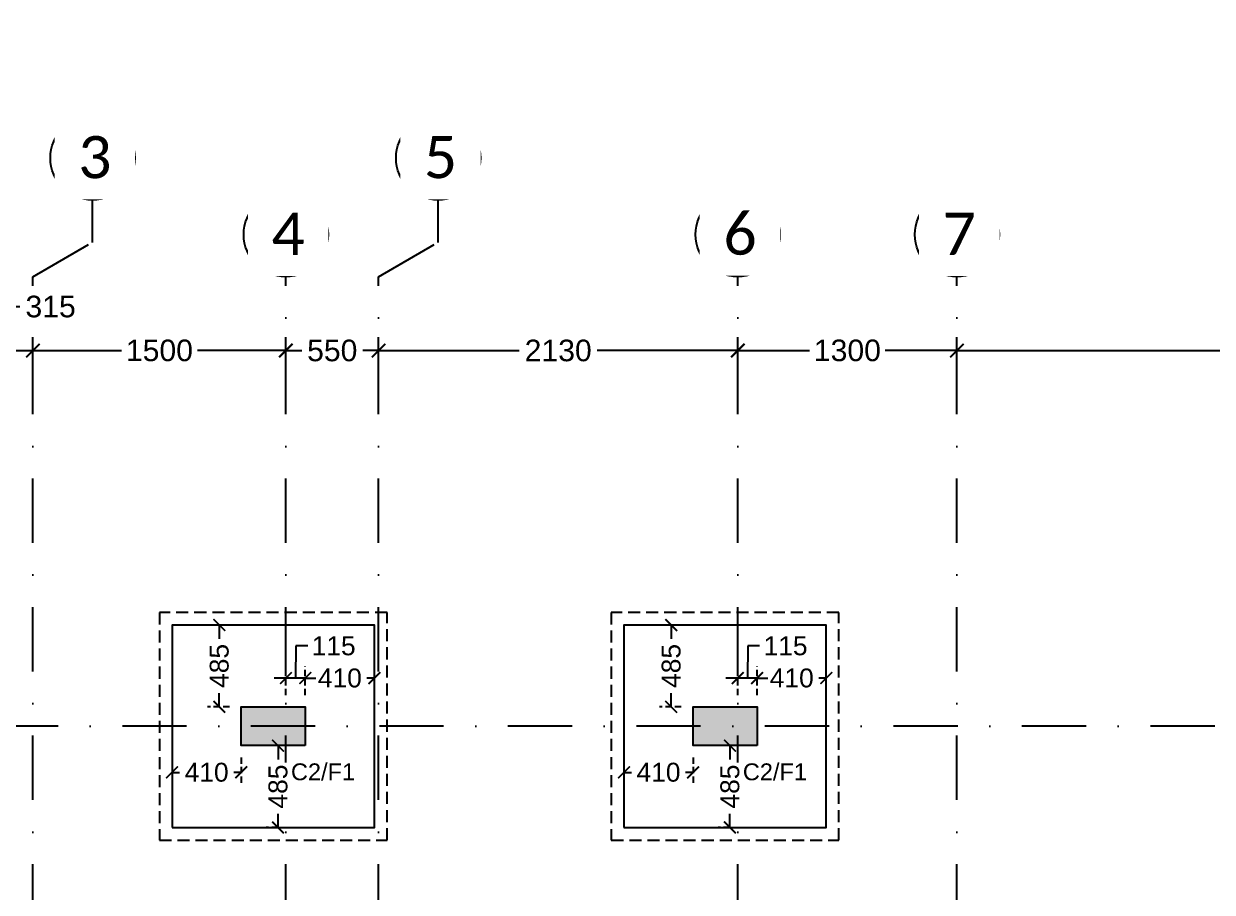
# Model space of a CAD drawing. Header units: millimetres. Extents: x -176651 to 954389, y -469666 to 486614.
# Drawn here: x 824833 to 831881, y 180916 to 186064 of the extents above; entities that cross this region are included whole.
import ezdxf
from ezdxf.xclip import XClip

# ---------------------------------------------------------------- set-up
doc = ezdxf.new("R2010")
doc.units = ezdxf.units.MM
doc.header["$LTSCALE"] = 150
doc.header["$XCLIPFRAME"] = 2
for name, pattern in [('1625E_Grid$0$DASHDOTX2', [50.8, 25.4, -12.7, 0, -12.7]), ('3BHK-W(SB)$0$HIDDEN', [0.375, 0.25, -0.125]), ('HIDDEN2', [4.7625, 3.175, -1.5875])]:
    doc.linetypes.add(name, pattern=pattern)
for name, color, linetype in [('1625E_Columns$0$ad-Column', 3, 'Continuous'), ('1625E_Columns$0$ad-Column Hatch', 125, 'Continuous'), ('1625E_Grid$0$ad-Grid', 8, '1625E_Grid$0$DASHDOTX2'), ('1625E_Grid$0$ad-Text main', 7, 'Continuous'), ('ad-Footing line', 2, 'Continuous'), ('ad-Foundation text', 4, 'Continuous'), ('ad-Internal Dimensions', 6, 'Continuous'), ('ad-PCC line', 8, 'HIDDEN2'), ("Plot's Boundary$0$ad-Road", 8, 'Continuous'), ("Plot's Boundary$0$ad-Road Hatch", 8, 'Continuous')]:
    doc.layers.add(name, color=color, linetype=linetype)
doc.layers.add('1625E_Grid$0$ad-Dimension', color=7, linetype='Continuous', lineweight=0, true_color=0x0000f9)
doc.styles.add('1625E_Grid$0$Standard', font='arial.ttf')
doc.styles.get("Standard").update_dxf_attribs({"font": 'arial.ttf'})
doc.dimstyles.new('1625E_Grid$0$A-75-DIM-INT (Framing)', dxfattribs={"dimscale": 100, "dimtxt": 1.6, "dimasz": 1, "dimexe": 1, "dimexo": 1, "dimgap": 0.5, "dimtad": 0, "dimdec": 0, "dimdsep": 46, "dimtxsty": '1625E_Grid$0$Standard', "dimblk": '1625E_Grid$0$_ArchTick', "dimcen": 0.025, "dimclrd": 5, "dimclre": 5, "dimclrt": 256, "dimazin": 2, "dimtfac": 1, "dimtdec": 0, "dimtmove": 1, "dimatfit": 0, "dimldrblk": '1625E_Grid$0$_ArchTick', "dimfxl": 1, "dimfxlon": 1, "dimtfill": 1, "dimtolj": 1, "dimtzin": 0, "dimarcsym": 0})
doc.dimstyles.new('A-75-DIM-INT (Framing)', dxfattribs={"dimscale": 100, "dimtxt": 1.6, "dimasz": 1, "dimexe": 1, "dimexo": 1, "dimgap": 0.5, "dimtad": 0, "dimdec": 0, "dimdsep": 46, "dimtxsty": 'Standard', "dimblk": 'ARCHTICK', "dimcen": 0.025, "dimclrd": 5, "dimclre": 5, "dimclrt": 256, "dimazin": 2, "dimtfac": 1, "dimtdec": 0, "dimtmove": 1, "dimatfit": 0, "dimldrblk": 'ARCHTICK', "dimfxl": 1, "dimfxlon": 1, "dimtfill": 1, "dimtolj": 1, "dimtzin": 0, "dimarcsym": 0})

# ---------------------------------------------------------------- blocks, each defined once
blk = doc.blocks.new('1625E_Grid$0$_ArchTick')
at = {"color": 0, "linetype": 'ByBlock', "const_width": 0.15}
blk.add_lwpolyline([(-0.5, -0.5), (0.5, 0.5)], dxfattribs=at)
blk = doc.blocks.new('*D248')
at = {"layer": '1625E_Grid$0$ad-Dimension', "lineweight": -2, "transparency": 16777216}
for p, q in [((2787.5, 15732), (2788, 15992.4)), ((2788, 15992.4), (2868, 15992.4)), ((2630, 15369.9), (2630, 15812)), ((2945, 15431.9), (2945, 15812)), ((2630, 15732), (2945, 15732))]:
    blk.add_line(p, q, dxfattribs=at)
at = {"layer": 'Defpoints', "color": 0, "transparency": 16777216}
for p in [(2945, 15732), (2945, 15351.9), (2630, 15289.9)]:
    blk.add_point(p, dxfattribs=at)
at = {"layer": '1625E_Grid$0$ad-Dimension', "lineweight": -2, "transparency": 16777216, "xscale": 80, "yscale": 80, "zscale": 80, "rotation": 180}
blk.add_blockref('1625E_Grid$0$_ArchTick', (2630, 15732), dxfattribs=at)
at = {"layer": '1625E_Grid$0$ad-Dimension', "lineweight": -2, "transparency": 16777216, "xscale": 80, "yscale": 80, "zscale": 80}
blk.add_blockref('1625E_Grid$0$_ArchTick', (2945, 15732), dxfattribs=at)
at = {"layer": '1625E_Grid$0$ad-Dimension', "transparency": 16777216, "insert": (3049.8, 15992.4), "char_height": 128, "attachment_point": 5, "style": '1625E_Grid$0$Standard', "bg_fill": 3, "box_fill_scale": 1.1, "bg_fill_color": 256, "bg_fill_true_color": 13158600, "bg_fill_transparency": 0}
blk.add_mtext('\\A1;315', dxfattribs=at)
blk = doc.blocks.new('*D251')
at = {"layer": '1625E_Grid$0$ad-Dimension', "lineweight": -2, "transparency": 16777216}
for p, q in [((2945, 15432.3), (2945, 15812.4)), ((4445, 15432.3), (4445, 15812.4)), ((2945, 15732.4), (3470.1, 15732.4)), ((4445, 15732.4), (3919.9, 15732.4))]:
    blk.add_line(p, q, dxfattribs=at)
at = {"layer": 'Defpoints', "color": 0, "transparency": 16777216}
for p in [(4445, 15732.4), (2945, 15352.3), (4445, 15352.3)]:
    blk.add_point(p, dxfattribs=at)
at = {"layer": '1625E_Grid$0$ad-Dimension', "lineweight": -2, "transparency": 16777216, "xscale": 80, "yscale": 80, "zscale": 80, "rotation": 180}
blk.add_blockref('1625E_Grid$0$_ArchTick', (2945, 15732.4), dxfattribs=at)
at = {"layer": '1625E_Grid$0$ad-Dimension', "lineweight": -2, "transparency": 16777216, "xscale": 80, "yscale": 80, "zscale": 80}
blk.add_blockref('1625E_Grid$0$_ArchTick', (4445, 15732.4), dxfattribs=at)
at = {"layer": '1625E_Grid$0$ad-Dimension', "transparency": 16777216, "insert": (3695, 15732.4), "char_height": 128, "attachment_point": 5, "style": '1625E_Grid$0$Standard', "bg_fill": 3, "box_fill_scale": 1.1, "bg_fill_color": 256, "bg_fill_true_color": 13158600, "bg_fill_transparency": 0}
blk.add_mtext('\\A1;1500', dxfattribs=at)
blk = doc.blocks.new('*D249')
at = {"layer": '1625E_Grid$0$ad-Dimension', "lineweight": -2, "transparency": 16777216}
for p, q in [((4445, 15369.9), (4445, 15812)), ((4995, 15431.9), (4995, 15812)), ((4445, 15732), (4538.8, 15732)), ((4995, 15732), (4901.2, 15732))]:
    blk.add_line(p, q, dxfattribs=at)
at = {"layer": 'Defpoints', "color": 0, "transparency": 16777216}
for p in [(4995, 15732), (4995, 15351.9), (4445, 15289.9)]:
    blk.add_point(p, dxfattribs=at)
at = {"layer": '1625E_Grid$0$ad-Dimension', "lineweight": -2, "transparency": 16777216, "xscale": 80, "yscale": 80, "zscale": 80, "rotation": 180}
blk.add_blockref('1625E_Grid$0$_ArchTick', (4445, 15732), dxfattribs=at)
at = {"layer": '1625E_Grid$0$ad-Dimension', "lineweight": -2, "transparency": 16777216, "xscale": 80, "yscale": 80, "zscale": 80}
blk.add_blockref('1625E_Grid$0$_ArchTick', (4995, 15732), dxfattribs=at)
at = {"layer": '1625E_Grid$0$ad-Dimension', "transparency": 16777216, "insert": (4720, 15732), "char_height": 128, "attachment_point": 5, "style": '1625E_Grid$0$Standard', "bg_fill": 3, "box_fill_scale": 1.1, "bg_fill_color": 256, "bg_fill_true_color": 13158600, "bg_fill_transparency": 0}
blk.add_mtext('\\A1;550', dxfattribs=at)
blk = doc.blocks.new('*D250')
at = {"layer": '1625E_Grid$0$ad-Dimension', "lineweight": -2, "transparency": 16777216}
for p, q in [((4995, 15369.9), (4995, 15812)), ((7125, 15431.9), (7125, 15812)), ((4995, 15732), (5828, 15732)), ((7125, 15732), (6292, 15732))]:
    blk.add_line(p, q, dxfattribs=at)
at = {"layer": 'Defpoints', "color": 0, "transparency": 16777216}
for p in [(7125, 15732), (7125, 15351.9), (4995, 15289.9)]:
    blk.add_point(p, dxfattribs=at)
at = {"layer": '1625E_Grid$0$ad-Dimension', "lineweight": -2, "transparency": 16777216, "xscale": 80, "yscale": 80, "zscale": 80, "rotation": 180}
blk.add_blockref('1625E_Grid$0$_ArchTick', (4995, 15732), dxfattribs=at)
at = {"layer": '1625E_Grid$0$ad-Dimension', "lineweight": -2, "transparency": 16777216, "xscale": 80, "yscale": 80, "zscale": 80}
blk.add_blockref('1625E_Grid$0$_ArchTick', (7125, 15732), dxfattribs=at)
at = {"layer": '1625E_Grid$0$ad-Dimension', "transparency": 16777216, "insert": (6060, 15732), "char_height": 128, "attachment_point": 5, "style": '1625E_Grid$0$Standard', "bg_fill": 3, "box_fill_scale": 1.1, "bg_fill_color": 256, "bg_fill_true_color": 13158600, "bg_fill_transparency": 0}
blk.add_mtext('\\A1;2130', dxfattribs=at)
blk = doc.blocks.new('*D252')
at = {"layer": '1625E_Grid$0$ad-Dimension', "lineweight": -2, "transparency": 16777216}
for p, q in [((7125, 15432.3), (7125, 15812.4)), ((8425, 15432.3), (8425, 15812.4)), ((7125, 15732.4), (7550.1, 15732.4)), ((8425, 15732.4), (7999.9, 15732.4))]:
    blk.add_line(p, q, dxfattribs=at)
at = {"layer": 'Defpoints', "color": 0, "transparency": 16777216}
for p in [(8425, 15732.4), (7125, 15352.3), (8425, 15352.3)]:
    blk.add_point(p, dxfattribs=at)
at = {"layer": '1625E_Grid$0$ad-Dimension', "lineweight": -2, "transparency": 16777216, "xscale": 80, "yscale": 80, "zscale": 80, "rotation": 180}
blk.add_blockref('1625E_Grid$0$_ArchTick', (7125, 15732.4), dxfattribs=at)
at = {"layer": '1625E_Grid$0$ad-Dimension', "lineweight": -2, "transparency": 16777216, "xscale": 80, "yscale": 80, "zscale": 80}
blk.add_blockref('1625E_Grid$0$_ArchTick', (8425, 15732.4), dxfattribs=at)
at = {"layer": '1625E_Grid$0$ad-Dimension', "transparency": 16777216, "insert": (7775, 15732.4), "char_height": 128, "attachment_point": 5, "style": '1625E_Grid$0$Standard', "bg_fill": 3, "box_fill_scale": 1.1, "bg_fill_color": 256, "bg_fill_true_color": 13158600, "bg_fill_transparency": 0}
blk.add_mtext('\\A1;1300', dxfattribs=at)
blk = doc.blocks.new('*D253')
at = {"layer": '1625E_Grid$0$ad-Dimension', "lineweight": -2, "transparency": 16777216}
for p, q in [((8425, 15432.3), (8425, 15812.4)), ((12005, 15432.3), (12005, 15812.4)), ((8425, 15732.4), (9984.1, 15732.4)), ((12005, 15732.4), (10445.9, 15732.4))]:
    blk.add_line(p, q, dxfattribs=at)
at = {"layer": 'Defpoints', "color": 0, "transparency": 16777216}
for p in [(12005, 15732.4), (8425, 15352.3), (12005, 15352.3)]:
    blk.add_point(p, dxfattribs=at)
at = {"layer": '1625E_Grid$0$ad-Dimension', "lineweight": -2, "transparency": 16777216, "xscale": 80, "yscale": 80, "zscale": 80, "rotation": 180}
blk.add_blockref('1625E_Grid$0$_ArchTick', (8425, 15732.4), dxfattribs=at)
at = {"layer": '1625E_Grid$0$ad-Dimension', "lineweight": -2, "transparency": 16777216, "xscale": 80, "yscale": 80, "zscale": 80}
blk.add_blockref('1625E_Grid$0$_ArchTick', (12005, 15732.4), dxfattribs=at)
at = {"layer": '1625E_Grid$0$ad-Dimension', "transparency": 16777216, "insert": (10215, 15732.4), "char_height": 128, "attachment_point": 5, "style": '1625E_Grid$0$Standard', "bg_fill": 3, "box_fill_scale": 1.1, "bg_fill_color": 256, "bg_fill_true_color": 13158600, "bg_fill_transparency": 0}
blk.add_mtext('\\A1;3580', dxfattribs=at)
blk = doc.blocks.new('1625E_Columns$0$zw$6AA0')
at = {"layer": '1625E_Columns$0$ad-Column Hatch', "transparency": 33554687}
h = blk.add_hatch(color=256, dxfattribs=at)
h.dxf.hatch_style = 1
h.paths.add_polyline_path([(0, -230), (380, -230), (380, 0), (0, 0)])
at = {"layer": '1625E_Columns$0$ad-Column'}
blk.add_lwpolyline([(0, -230), (380, -230), (380, 0), (0, 0)], close=True, dxfattribs=at)
blk = doc.blocks.new('1625E_Columns')
at = {"layer": '1625E_Columns$0$ad-Column', "xscale": -1, "rotation": 359.9999999999997}
for p in [(4560, 13620), (7240, 13620)]:
    blk.add_blockref('1625E_Columns$0$zw$6AA0', p, dxfattribs=at)
blk = doc.blocks.new('zw$D00E')
at = {"layer": 'ad-Footing line'}
for points in [[(-8350, -715), (-7150, -715), (-7150, 485), (-8350, 485)], [(-5670, -715), (-4470, -715), (-4470, 485), (-5670, 485)]]:
    blk.add_lwpolyline(points, close=True, dxfattribs=at)
at = {"layer": 'ad-PCC line', "ltscale": 0.15}
for points in [[(-8425, -790), (-7075, -790), (-7075, 560), (-8425, 560)], [(-5745, -790), (-4395, -790), (-4395, 560), (-5745, 560)]]:
    blk.add_lwpolyline(points, close=True, dxfattribs=at)
blk = doc.blocks.new('zw$3F63')
at = {"layer": 'ad-Foundation text', "char_height": 100, "width": 349.312, "attachment_point": 5}
for insert in [(-7454.8, -385.8), (-4774.8, -385.8)]:
    blk.add_mtext('\\pxt5;C2/F1', dxfattribs=dict(at, insert=insert))
blk = doc.blocks.new('_ArchTick')
at = {"color": 0, "linetype": 'ByBlock', "const_width": 0.15}
blk.add_lwpolyline([(-0.5, -0.5), (0.5, 0.5)], dxfattribs=at)
blk = doc.blocks.new('*D49')
at = {"layer": 'ad-Internal Dimensions', "lineweight": -2, "transparency": 16777216}
for p, q in [((-7615.6, 361.1), (-7617.5, 170.7)), ((-7545.6, 361.1), (-7615.6, 361.1)), ((-7675, 170.7), (-7745, 170.7)), ((-7560, 170.7), (-7675, 170.7)), ((-7560, 170.7), (-7490, 170.7))]:
    blk.add_line(p, q, dxfattribs=at)
at = {"layer": 'ad-Internal Dimensions', "linetype": '3BHK-W(SB)$0$HIDDEN', "lineweight": -2, "transparency": 16777216}
for p, q in [((-7675, 70), (-7675, 240.7)), ((-7560, 70), (-7560, 240.7))]:
    blk.add_line(p, q, dxfattribs=at)
at = {"layer": 'Defpoints', "color": 0, "transparency": 16777216}
for p in [(-7675, 170.7), (-7675, 0), (-7560, 0)]:
    blk.add_point(p, dxfattribs=at)
at = {"layer": 'ad-Internal Dimensions', "lineweight": -2, "transparency": 16777216, "xscale": 70, "yscale": 70, "zscale": 70}
blk.add_blockref('_ArchTick', (-7675, 170.7), dxfattribs=at)
at = {"layer": 'ad-Internal Dimensions', "lineweight": -2, "transparency": 16777216, "xscale": 70, "yscale": 70, "zscale": 70, "rotation": 180}
blk.add_blockref('_ArchTick', (-7560, 170.7), dxfattribs=at)
at = {"layer": 'ad-Internal Dimensions', "transparency": 16777216, "insert": (-7391.7, 361.1), "char_height": 112, "attachment_point": 5, "bg_fill": 3, "box_fill_scale": 1.1, "bg_fill_color": 257, "bg_fill_transparency": 0}
blk.add_mtext('\\A1;115', dxfattribs=at)
blk = doc.blocks.new('*D50')
at = {"layer": 'ad-Internal Dimensions', "linetype": '3BHK-W(SB)$0$HIDDEN', "lineweight": -2, "transparency": 16777216}
for p, q in [((-7721.5, -230), (-7791.5, -230)), ((-7721.5, -715), (-7791.5, -715))]:
    blk.add_line(p, q, dxfattribs=at)
at = {"layer": 'ad-Internal Dimensions', "lineweight": -2, "transparency": 16777216}
for p, q in [((-7721.5, -230), (-7721.5, -311.1)), ((-7721.5, -715), (-7721.5, -633.9))]:
    blk.add_line(p, q, dxfattribs=at)
at = {"layer": 'Defpoints', "color": 0, "transparency": 16777216}
for p in [(-7660.5, -230), (-7721.5, -715), (-7660.5, -715)]:
    blk.add_point(p, dxfattribs=at)
at = {"layer": 'ad-Internal Dimensions', "lineweight": -2, "transparency": 16777216, "xscale": 70, "yscale": 70, "zscale": 70}
for p, rotation in [((-7721.5, -230), 90), ((-7721.5, -715), 270)]:
    blk.add_blockref('_ArchTick', p, dxfattribs=dict(at, rotation=rotation))
at = {"layer": 'ad-Internal Dimensions', "transparency": 16777216, "insert": (-7721.5, -472.5), "char_height": 112, "attachment_point": 5, "rotation": 90, "bg_fill": 3, "box_fill_scale": 1.1, "bg_fill_color": 257, "bg_fill_transparency": 0}
blk.add_mtext('\\A1;485', dxfattribs=at)
blk = doc.blocks.new('*D51')
at = {"layer": 'ad-Internal Dimensions', "linetype": '3BHK-W(SB)$0$HIDDEN', "lineweight": -2, "transparency": 16777216}
for p, q in [((-8350, -300), (-8350, -458.1)), ((-7940, -300), (-7940, -458.1))]:
    blk.add_line(p, q, dxfattribs=at)
at = {"layer": 'ad-Internal Dimensions', "lineweight": -2, "transparency": 16777216}
for p, q in [((-8350, -388.1), (-8305.8, -388.1)), ((-7940, -388.1), (-7984.2, -388.1))]:
    blk.add_line(p, q, dxfattribs=at)
at = {"layer": 'Defpoints', "color": 0, "transparency": 16777216}
for p in [(-8350, -230), (-7940, -230), (-8350, -388.1)]:
    blk.add_point(p, dxfattribs=at)
at = {"layer": 'ad-Internal Dimensions', "lineweight": -2, "transparency": 16777216, "xscale": 70, "yscale": 70, "zscale": 70, "rotation": 180}
blk.add_blockref('_ArchTick', (-8350, -388.1), dxfattribs=at)
at = {"layer": 'ad-Internal Dimensions', "lineweight": -2, "transparency": 16777216, "xscale": 70, "yscale": 70, "zscale": 70}
blk.add_blockref('_ArchTick', (-7940, -388.1), dxfattribs=at)
at = {"layer": 'ad-Internal Dimensions', "transparency": 16777216, "insert": (-8145, -388.1), "char_height": 112, "attachment_point": 5, "bg_fill": 3, "box_fill_scale": 1.1, "bg_fill_color": 257, "bg_fill_transparency": 0}
blk.add_mtext('\\A1;410', dxfattribs=at)
blk = doc.blocks.new('*D52')
at = {"layer": 'ad-Internal Dimensions', "linetype": '3BHK-W(SB)$0$HIDDEN', "lineweight": -2, "transparency": 16777216}
for p, q in [((-7560, 70), (-7560, 240.7)), ((-7150, 70), (-7150, 240.7))]:
    blk.add_line(p, q, dxfattribs=at)
at = {"layer": 'ad-Internal Dimensions', "lineweight": -2, "transparency": 16777216}
for p, q in [((-7560, 170.7), (-7515.8, 170.7)), ((-7150, 170.7), (-7194.2, 170.7))]:
    blk.add_line(p, q, dxfattribs=at)
at = {"layer": 'Defpoints', "color": 0, "transparency": 16777216}
for p in [(-7560, 170.7), (-7560, 0), (-7150, 0)]:
    blk.add_point(p, dxfattribs=at)
at = {"layer": 'ad-Internal Dimensions', "lineweight": -2, "transparency": 16777216, "xscale": 70, "yscale": 70, "zscale": 70, "rotation": 180}
blk.add_blockref('_ArchTick', (-7560, 170.7), dxfattribs=at)
at = {"layer": 'ad-Internal Dimensions', "lineweight": -2, "transparency": 16777216, "xscale": 70, "yscale": 70, "zscale": 70}
blk.add_blockref('_ArchTick', (-7150, 170.7), dxfattribs=at)
at = {"layer": 'ad-Internal Dimensions', "transparency": 16777216, "insert": (-7355, 170.7), "char_height": 112, "attachment_point": 5, "bg_fill": 3, "box_fill_scale": 1.1, "bg_fill_color": 257, "bg_fill_transparency": 0}
blk.add_mtext('\\A1;410', dxfattribs=at)
blk = doc.blocks.new('*D68')
at = {"layer": 'ad-Internal Dimensions', "linetype": '3BHK-W(SB)$0$HIDDEN', "lineweight": -2, "transparency": 16777216}
for p, q in [((-8010, 485), (-8139.8, 485)), ((-8010, 0), (-8139.8, 0))]:
    blk.add_line(p, q, dxfattribs=at)
at = {"layer": 'ad-Internal Dimensions', "lineweight": -2, "transparency": 16777216}
for p, q in [((-8069.8, 485), (-8069.8, 403.9)), ((-8069.8, 0), (-8069.8, 81.1))]:
    blk.add_line(p, q, dxfattribs=at)
at = {"layer": 'Defpoints', "color": 0, "transparency": 16777216}
for p in [(-8069.8, 485), (-7940, 485), (-7940, 0)]:
    blk.add_point(p, dxfattribs=at)
at = {"layer": 'ad-Internal Dimensions', "lineweight": -2, "transparency": 16777216, "xscale": 70, "yscale": 70, "zscale": 70}
for p, rotation in [((-8069.8, 485), 90), ((-8069.8, 0), 270)]:
    blk.add_blockref('_ArchTick', p, dxfattribs=dict(at, rotation=rotation))
at = {"layer": 'ad-Internal Dimensions', "transparency": 16777216, "insert": (-8069.8, 242.5), "char_height": 112, "attachment_point": 5, "rotation": 90, "bg_fill": 3, "box_fill_scale": 1.1, "bg_fill_color": 257, "bg_fill_transparency": 0}
blk.add_mtext('\\A1;485', dxfattribs=at)
blk = doc.blocks.new('*D69')
at = {"layer": 'ad-Internal Dimensions', "lineweight": -2, "transparency": 16777216}
for p, q in [((-4935.6, 361.1), (-4937.5, 170.7)), ((-4865.6, 361.1), (-4935.6, 361.1)), ((-4995, 170.7), (-5065, 170.7)), ((-4880, 170.7), (-4995, 170.7)), ((-4880, 170.7), (-4810, 170.7))]:
    blk.add_line(p, q, dxfattribs=at)
at = {"layer": 'ad-Internal Dimensions', "linetype": '3BHK-W(SB)$0$HIDDEN', "lineweight": -2, "transparency": 16777216}
for p, q in [((-4995, 70), (-4995, 240.7)), ((-4880, 70), (-4880, 240.7))]:
    blk.add_line(p, q, dxfattribs=at)
at = {"layer": 'Defpoints', "color": 0, "transparency": 16777216}
for p in [(-4995, 170.7), (-4995, 0), (-4880, 0)]:
    blk.add_point(p, dxfattribs=at)
at = {"layer": 'ad-Internal Dimensions', "lineweight": -2, "transparency": 16777216, "xscale": 70, "yscale": 70, "zscale": 70}
blk.add_blockref('_ArchTick', (-4995, 170.7), dxfattribs=at)
at = {"layer": 'ad-Internal Dimensions', "lineweight": -2, "transparency": 16777216, "xscale": 70, "yscale": 70, "zscale": 70, "rotation": 180}
blk.add_blockref('_ArchTick', (-4880, 170.7), dxfattribs=at)
at = {"layer": 'ad-Internal Dimensions', "transparency": 16777216, "insert": (-4711.7, 361.1), "char_height": 112, "attachment_point": 5, "bg_fill": 3, "box_fill_scale": 1.1, "bg_fill_color": 257, "bg_fill_transparency": 0}
blk.add_mtext('\\A1;115', dxfattribs=at)
blk = doc.blocks.new('*D70')
at = {"layer": 'ad-Internal Dimensions', "linetype": '3BHK-W(SB)$0$HIDDEN', "lineweight": -2, "transparency": 16777216}
for p, q in [((-5041.5, -230), (-5111.5, -230)), ((-5041.5, -715), (-5111.5, -715))]:
    blk.add_line(p, q, dxfattribs=at)
at = {"layer": 'ad-Internal Dimensions', "lineweight": -2, "transparency": 16777216}
for p, q in [((-5041.5, -230), (-5041.5, -311.1)), ((-5041.5, -715), (-5041.5, -633.9))]:
    blk.add_line(p, q, dxfattribs=at)
at = {"layer": 'Defpoints', "color": 0, "transparency": 16777216}
for p in [(-4980.5, -230), (-5041.5, -715), (-4980.5, -715)]:
    blk.add_point(p, dxfattribs=at)
at = {"layer": 'ad-Internal Dimensions', "lineweight": -2, "transparency": 16777216, "xscale": 70, "yscale": 70, "zscale": 70}
for p, rotation in [((-5041.5, -230), 90), ((-5041.5, -715), 270)]:
    blk.add_blockref('_ArchTick', p, dxfattribs=dict(at, rotation=rotation))
at = {"layer": 'ad-Internal Dimensions', "transparency": 16777216, "insert": (-5041.5, -472.5), "char_height": 112, "attachment_point": 5, "rotation": 90, "bg_fill": 3, "box_fill_scale": 1.1, "bg_fill_color": 257, "bg_fill_transparency": 0}
blk.add_mtext('\\A1;485', dxfattribs=at)
blk = doc.blocks.new('*D71')
at = {"layer": 'ad-Internal Dimensions', "linetype": '3BHK-W(SB)$0$HIDDEN', "lineweight": -2, "transparency": 16777216}
for p, q in [((-5670, -300), (-5670, -458.1)), ((-5260, -300), (-5260, -458.1))]:
    blk.add_line(p, q, dxfattribs=at)
at = {"layer": 'ad-Internal Dimensions', "lineweight": -2, "transparency": 16777216}
for p, q in [((-5670, -388.1), (-5625.8, -388.1)), ((-5260, -388.1), (-5304.2, -388.1))]:
    blk.add_line(p, q, dxfattribs=at)
at = {"layer": 'Defpoints', "color": 0, "transparency": 16777216}
for p in [(-5670, -230), (-5260, -230), (-5670, -388.1)]:
    blk.add_point(p, dxfattribs=at)
at = {"layer": 'ad-Internal Dimensions', "lineweight": -2, "transparency": 16777216, "xscale": 70, "yscale": 70, "zscale": 70, "rotation": 180}
blk.add_blockref('_ArchTick', (-5670, -388.1), dxfattribs=at)
at = {"layer": 'ad-Internal Dimensions', "lineweight": -2, "transparency": 16777216, "xscale": 70, "yscale": 70, "zscale": 70}
blk.add_blockref('_ArchTick', (-5260, -388.1), dxfattribs=at)
at = {"layer": 'ad-Internal Dimensions', "transparency": 16777216, "insert": (-5465, -388.1), "char_height": 112, "attachment_point": 5, "bg_fill": 3, "box_fill_scale": 1.1, "bg_fill_color": 257, "bg_fill_transparency": 0}
blk.add_mtext('\\A1;410', dxfattribs=at)
blk = doc.blocks.new('*D72')
at = {"layer": 'ad-Internal Dimensions', "linetype": '3BHK-W(SB)$0$HIDDEN', "lineweight": -2, "transparency": 16777216}
for p, q in [((-4880, 70), (-4880, 240.7)), ((-4470, 70), (-4470, 240.7))]:
    blk.add_line(p, q, dxfattribs=at)
at = {"layer": 'ad-Internal Dimensions', "lineweight": -2, "transparency": 16777216}
for p, q in [((-4880, 170.7), (-4835.8, 170.7)), ((-4470, 170.7), (-4514.2, 170.7))]:
    blk.add_line(p, q, dxfattribs=at)
at = {"layer": 'Defpoints', "color": 0, "transparency": 16777216}
for p in [(-4880, 170.7), (-4880, 0), (-4470, 0)]:
    blk.add_point(p, dxfattribs=at)
at = {"layer": 'ad-Internal Dimensions', "lineweight": -2, "transparency": 16777216, "xscale": 70, "yscale": 70, "zscale": 70, "rotation": 180}
blk.add_blockref('_ArchTick', (-4880, 170.7), dxfattribs=at)
at = {"layer": 'ad-Internal Dimensions', "lineweight": -2, "transparency": 16777216, "xscale": 70, "yscale": 70, "zscale": 70}
blk.add_blockref('_ArchTick', (-4470, 170.7), dxfattribs=at)
at = {"layer": 'ad-Internal Dimensions', "transparency": 16777216, "insert": (-4675, 170.7), "char_height": 112, "attachment_point": 5, "bg_fill": 3, "box_fill_scale": 1.1, "bg_fill_color": 257, "bg_fill_transparency": 0}
blk.add_mtext('\\A1;410', dxfattribs=at)
blk = doc.blocks.new('*D73')
at = {"layer": 'ad-Internal Dimensions', "linetype": '3BHK-W(SB)$0$HIDDEN', "lineweight": -2, "transparency": 16777216}
for p, q in [((-5330, 485), (-5459.8, 485)), ((-5330, 0), (-5459.8, 0))]:
    blk.add_line(p, q, dxfattribs=at)
at = {"layer": 'ad-Internal Dimensions', "lineweight": -2, "transparency": 16777216}
for p, q in [((-5389.8, 485), (-5389.8, 403.9)), ((-5389.8, 0), (-5389.8, 81.1))]:
    blk.add_line(p, q, dxfattribs=at)
at = {"layer": 'Defpoints', "color": 0, "transparency": 16777216}
for p in [(-5389.8, 485), (-5260, 485), (-5260, 0)]:
    blk.add_point(p, dxfattribs=at)
at = {"layer": 'ad-Internal Dimensions', "lineweight": -2, "transparency": 16777216, "xscale": 70, "yscale": 70, "zscale": 70}
for p, rotation in [((-5389.8, 485), 90), ((-5389.8, 0), 270)]:
    blk.add_blockref('_ArchTick', p, dxfattribs=dict(at, rotation=rotation))
at = {"layer": 'ad-Internal Dimensions', "transparency": 16777216, "insert": (-5389.8, 242.5), "char_height": 112, "attachment_point": 5, "rotation": 90, "bg_fill": 3, "box_fill_scale": 1.1, "bg_fill_color": 257, "bg_fill_transparency": 0}
blk.add_mtext('\\A1;485', dxfattribs=at)
blk = doc.blocks.new("Plot's Boundary$0$A$C4fb60e89")
at = {"layer": "Plot's Boundary$0$ad-Road Hatch", "ltscale": 5, "transparency": 33554687}
h = blk.add_hatch(dxfattribs=at)
h.set_pattern_fill('AR-HBONE', color=256, scale=15)
h.set_pattern_definition([(45, (-193247.7, -428758.8), (0, 2155.2615), [4572, -1524]), (135, (-192170.1, -427681.1), (2e-13, 2155.2615), [4572, -1524])])
h.paths.add_polyline_path([(175594.5, -250241), (169177.9, -249341.1), (167473.5, -249057.1), (167473.5, -138693.9), (101313.5, -138693.9), (101313.5, -199953.9), (101307.7, -237994.6), (101040.4, -268291), (101007.7, -280967.7), (101066.4, -293683.6), (101242.5, -311127.2), (100909.9, -319343.6), (100949.1, -333937.5), (100668.7, -366959.6), (100727.3, -390982.9), (100668.7, -404585.6), (100538.2, -420418.5), (100466.5, -428758.8), (92426.2, -427265.5), (92163.5, -427209.5), (92163.5, -321453.9), (24803.5, -321453.9), (24803.5, -412960.5), (15653.5, -411028.6), (15653.5, -321452.2), (-19535.1, -321452.2), (-34427.5, -319476.7), (-65207.4, -315394.6), (-171770.1, -301268.1), (-185853.9, -298333.1), (-193247.7, -296831.5), (-193244, -292907.6), (-191913.8, -285219.4), (-191838.8, -284678.8), (-183397.4, -286393.2), (-169722.9, -289242.8), (-53141.2, -304697.5), (-18730.1, -309262.2), (15653.3, -309262.2), (15653.5, 703.4), (24803.5, 1114.6), (24803.5, -129543.9), (92163.5, -129543.9), (92163.5, 15133.3), (101313.5, 17712.8), (101313.5, -129543.9), (167473.5, -129543.9), (167473.5, 35551.6), (175738, 37855), (175848.8, 28595.3), (175835.8, 25947.4), (175777.1, 14040.5), (175855.3, 2315.8), (175659.7, -18036.1), (175731.4, -34038.6), (175718.4, -46839.2), (175672.7, -63402.4), (175816.2, -82071.9), (175542.3, -106356), (175490.2, -124640.8), (175574.9, -145018.8), (175731.4, -168892), (175796.6, -181268.8), (175796.6, -192667.4), (175744.5, -208200.3), (175829.2, -223276.8), (175887.9, -234871.1)])
h.paths.add_polyline_path([(24803.5, -309263.9), (92163.5, -309263.9), (92163.5, -138693.9), (24803.5, -138693.9)], flags=16)
blk = doc.blocks.new("Plot's Boundary")
at = {"layer": "Plot's Boundary$0$ad-Road", "ltscale": 5}
blk.add_blockref("Plot's Boundary$0$A$C4fb60e89", (191838.8, 428758.8), dxfattribs=at)
blk = doc.blocks.new('1625E_Grid')
at = {"layer": '1625E_Grid$0$ad-Grid', "ltscale": 0.1}
for points in [[(3298.6, -4913.6), (3298.6, -4663.6), (2945, -4460), (2945, 16170), (3298.6, 16373.6), (3298.6, 16623.6)], [(5348.6, -4913.6), (5348.6, -4663.6), (4995, -4460), (4995, 16170), (5348.6, 16373.6), (5348.6, 16623.6)], [(4445, -4460), (4445, 16170)], [(7125, -4460), (7125, 16170)], [(8425, -4460), (8425, 16170)], [(16050, 13505), (-1950, 13505)]]:
    blk.add_lwpolyline(points, dxfattribs=at)
at = {"layer": '1625E_Grid$0$ad-Grid', "color": 7, "linetype": 'ByBlock'}
for centre in [(3298.6, 16873.6), (5348.6, 16873.6), (4445, 16420), (7125, 16420), (8425, 16420)]:
    blk.add_circle(centre, 250, dxfattribs=at)
at = {"layer": '1625E_Grid$0$ad-Text main', "char_height": 250, "width": 227.385, "attachment_point": 5, "style": '1625E_Grid$0$Standard', "bg_fill": 2}
for s, insert in [('{\\fCalibri|b0|i0|c0|p34;3}', (3312, 16877.6)), ('{\\fCalibri|b0|i0|c0|p34;5}', (5362, 16877.6)), ('{\\fCalibri|b0|i0|c0|p34;4}', (4458.5, 16424)), ('{\\fCalibri|b0|i0|c0|p34;6}', (7138.5, 16424)), ('{\\fCalibri|b0|i0|c0|p34;7}', (8438.5, 16424))]:
    blk.add_mtext(s, dxfattribs=dict(at, insert=insert))
at = {"layer": '1625E_Grid$0$ad-Dimension'}
dim = blk.add_linear_dim(base=(2945, 15732), p1=(2630, 15289.9), p2=(2945, 15351.9), dimstyle='1625E_Grid$0$A-75-DIM-INT (Framing)', override={"dimscale": 80, "dimblk": '1625E_Grid$0$_ArchTick', "dimclrd": 256, "dimclre": 256, "dimfxl": 10, "dimtfill": 1, "dimtfillclr": 0}, dxfattribs=at)
dim.commit()
dim.dimension.update_dxf_attribs({"geometry": '*D248', "text_midpoint": (2908, 15992.4), "dimtype": 128})
dim = blk.add_linear_dim(base=(4445, 15732.4), p1=(2945, 15352.3), p2=(4445, 15352.3), dimstyle='1625E_Grid$0$A-75-DIM-INT (Framing)', override={"dimscale": 80, "dimblk": '1625E_Grid$0$_ArchTick', "dimclrd": 256, "dimclre": 256, "dimfxl": 10, "dimtfill": 1, "dimtfillclr": 0}, dxfattribs=at)
dim.commit()
dim.dimension.update_dxf_attribs({"geometry": '*D251', "text_midpoint": (3695, 15732.4)})
dim = blk.add_linear_dim(base=(4995, 15732), p1=(4445, 15289.9), p2=(4995, 15351.9), dimstyle='1625E_Grid$0$A-75-DIM-INT (Framing)', override={"dimscale": 80, "dimblk": '1625E_Grid$0$_ArchTick', "dimclrd": 256, "dimclre": 256, "dimfxl": 10, "dimtfill": 1, "dimtfillclr": 0}, dxfattribs=at)
dim.commit()
dim.dimension.update_dxf_attribs({"geometry": '*D249', "text_midpoint": (4720, 15732)})
dim = blk.add_linear_dim(base=(7125, 15732), p1=(4995, 15289.9), p2=(7125, 15351.9), dimstyle='1625E_Grid$0$A-75-DIM-INT (Framing)', override={"dimscale": 80, "dimblk": '1625E_Grid$0$_ArchTick', "dimclrd": 256, "dimclre": 256, "dimfxl": 10, "dimtfill": 1, "dimtfillclr": 0}, dxfattribs=at)
dim.commit()
dim.dimension.update_dxf_attribs({"geometry": '*D250', "text_midpoint": (6060, 15732)})
dim = blk.add_linear_dim(base=(8425, 15732.4), p1=(7125, 15352.3), p2=(8425, 15352.3), dimstyle='1625E_Grid$0$A-75-DIM-INT (Framing)', override={"dimscale": 80, "dimblk": '1625E_Grid$0$_ArchTick', "dimclrd": 256, "dimclre": 256, "dimfxl": 10, "dimtfill": 1, "dimtfillclr": 0}, dxfattribs=at)
dim.commit()
dim.dimension.update_dxf_attribs({"geometry": '*D252', "text_midpoint": (7775, 15732.4)})
dim = blk.add_linear_dim(base=(12005, 15732.4), p1=(8425, 15352.3), p2=(12005, 15352.3), dimstyle='1625E_Grid$0$A-75-DIM-INT (Framing)', override={"dimscale": 80, "dimblk": '1625E_Grid$0$_ArchTick', "dimclrd": 256, "dimclre": 256, "dimfxl": 10, "dimtfill": 1, "dimtfillclr": 0}, dxfattribs=at)
dim.commit()
dim.dimension.update_dxf_attribs({"geometry": '*D253', "text_midpoint": (10215, 15732.4)})
blk = doc.blocks.new('zw$6FB5')
at = {"layer": 'ad-Internal Dimensions'}
for base, p1, p2, picture, middle in [((-8069.8, 485), (-7940, 0), (-7940, 485), '*D68', (-8069.8, 242.5)), ((-5389.8, 485), (-5260, 0), (-5260, 485), '*D73', (-5389.8, 242.5)), ((-7721.5, -715), (-7660.5, -230), (-7660.5, -715), '*D50', (-7721.5, -472.5)), ((-5041.5, -715), (-4980.5, -230), (-4980.5, -715), '*D70', (-5041.5, -472.5))]:
    dim = blk.add_linear_dim(base=base, p1=p1, p2=p2, angle=90, dimstyle='A-75-DIM-INT (Framing)', override={"dimscale": 70, "dimblk": 'ArchTick', "dimclrd": 256, "dimclre": 256, "dimfxl": 10, "dimtfill": 1, "dimtfillclr": 0}, dxfattribs=at)
    dim.commit()
    dim.dimension.update_dxf_attribs({"geometry": picture, "text_midpoint": middle})
for base, p1, p2, picture, middle in [((-7675, 170.7), (-7560, 0), (-7675, 0), '*D49', (-7510.6, 361.1)), ((-4995, 170.7), (-4880, 0), (-4995, 0), '*D69', (-4830.6, 361.1))]:
    dim = blk.add_linear_dim(base=base, p1=p1, p2=p2, angle=180, dimstyle='A-75-DIM-INT (Framing)', override={"dimscale": 70, "dimblk": 'ArchTick', "dimclrd": 256, "dimclre": 256, "dimfxl": 10, "dimtfill": 1, "dimtfillclr": 0}, dxfattribs=at)
    dim.commit()
    dim.dimension.update_dxf_attribs({"geometry": picture, "text_midpoint": middle, "dimtype": 128})
for base, p1, p2, picture, middle in [((-8350, -388.1), (-7940, -230), (-8350, -230), '*D51', (-8145, -388.1)), ((-5670, -388.1), (-5260, -230), (-5670, -230), '*D71', (-5465, -388.1))]:
    dim = blk.add_linear_dim(base=base, p1=p1, p2=p2, dimstyle='A-75-DIM-INT (Framing)', override={"dimscale": 70, "dimblk": 'ArchTick', "dimclrd": 256, "dimclre": 256, "dimfxl": 10, "dimtfill": 1, "dimtfillclr": 0}, dxfattribs=at)
    dim.commit()
    dim.dimension.update_dxf_attribs({"geometry": picture, "text_midpoint": middle})
for base, p1, p2, picture, middle in [((-7560, 170.7), (-7150, 0), (-7560, 0), '*D52', (-7355, 170.7)), ((-4880, 170.7), (-4470, 0), (-4880, 0), '*D72', (-4675, 170.7))]:
    dim = blk.add_linear_dim(base=base, p1=p1, p2=p2, dimstyle='A-75-DIM-INT (Framing)', override={"dimscale": 70, "dimblk": 'ArchTick', "dimclrd": 256, "dimclre": 256, "dimfxl": 10, "dimtfill": 1, "dimtfillclr": 0}, dxfattribs=at)
    dim.commit()
    dim.dimension.update_dxf_attribs({"geometry": picture, "text_midpoint": middle})

msp = doc.modelspace()

# ---------------------------------------------------------------- block references
ref = msp.add_blockref("Plot's Boundary", (565520, 0))
XClip(ref).set_block_clipping_path([(245322.2775057808, 154244.8999686334), (289002.2775057808, 204914.8999686334)])

# ---------------------------------------------------------------- next in the draw order: block references
msp.add_blockref('1625E_Grid', (821942.3, 168394.9))

# ---------------------------------------------------------------- next in the draw order: block references
msp.add_blockref('1625E_Columns', (821942.3, 168394.9))
at = {"layer": 'ad-Footing line'}
msp.add_blockref('zw$D00E', (834062.3, 182014.9), dxfattribs=at)
at = {"layer": 'ad-Foundation text'}
msp.add_blockref('zw$3F63', (834062.3, 182014.9), dxfattribs=at)

# ---------------------------------------------------------------- next in the draw order: block references
at = {"layer": 'ad-Internal Dimensions'}
msp.add_blockref('zw$6FB5', (834062.3, 182014.9), dxfattribs=at)

doc.saveas('drawing.dxf')
